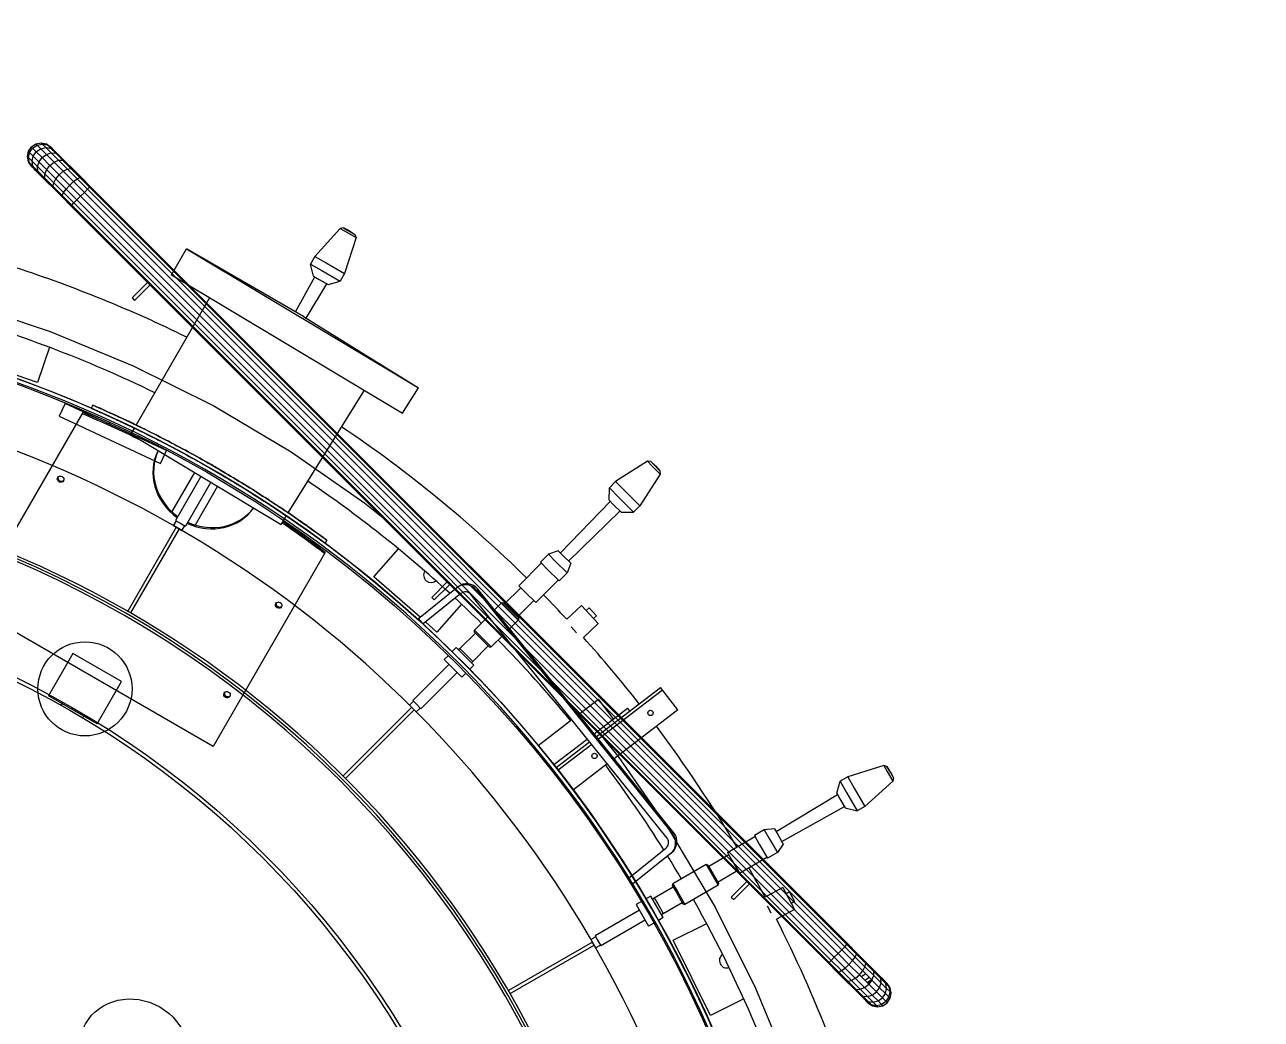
# Model space of a CAD drawing. Header units: metres. Extents: x 0 to 63075, y 0 to 44550.
# Drawn here: x 51500 to 51831.8, y 40502.8 to 40769.7 of the extents above; entities that cross this region are included whole.
import ezdxf

# ---------------------------------------------------------------- set-up
doc = ezdxf.new("R2010")
doc.units = ezdxf.units.M
doc.header["$LTSCALE"] = 75
for name, color, linetype in [('GSB', 7, 'Continuous'), ('ML6', 1, 'Continuous'), ('SDM', 7, 'Continuous'), ('SL1', 8, 'Continuous')]:
    doc.layers.add(name, color=color, linetype=linetype)
doc.styles.add('ROMANS', font='ROMANS.SHX')
doc.dimstyles.new('75___1-75', dxfattribs={"dimscale": 75, "dimtxt": 2.5, "dimasz": 2, "dimexe": 1.5, "dimexo": 1, "dimgap": 0.5, "dimtad": 1, "dimdec": 0, "dimzin": 12, "dimtxsty": 'ROMANS', "dimcen": 0, "dimclrd": 256, "dimclre": 256, "dimclrt": 3, "dimazin": 3, "dimtfac": 1, "dimtdec": 0, "dimtmove": 0, "dimatfit": 0, "dimfxl": 1, "dimlwd": -1, "dimlwe": -1, "dimarcsym": 0})

# ---------------------------------------------------------------- blocks, each defined once
blk = doc.blocks.new('A$C6bae614f')
at = {"layer": 'SL1'}
for p, q in [((357117.7, 46084.7), (357123, 46092.6)), ((357123, 46092.6), (357130.9, 46097.9)), ((357125.2, 46090.4), (357123, 46092.6)), ((357125.2, 46090.4), (357133.1, 46095.8)), ((357130.9, 46097.9), (357140.3, 46099.8)), ((357133.1, 46095.8), (357130.9, 46097.9)), ((357133.1, 46095.8), (357142.3, 46097.7)), ((357133.1, 46095.8), (357149.8, 46079)), ((357139.5, 46089.3), (357148.5, 46091.6)), ((357140.3, 46099.8), (357149.6, 46097.9)), ((357142.3, 46097.7), (357140.3, 46099.8)), ((357142.3, 46097.7), (357151.5, 46096)), ((357142.3, 46097.7), (357148.5, 46091.6)), ((357148.5, 46091.6), (357157.3, 46090.3)), ((357148.5, 46091.6), (357223.2, 46016.9)), ((357149.6, 46097.9), (357157.5, 46092.6)), ((357151.5, 46096), (357149.6, 46097.9)), ((357151.5, 46096), (357159.3, 46090.9)), ((357151.5, 46096), (357157.3, 46090.3)), ((357157.5, 46092.6), (357164.5, 46085.6)), ((357115.9, 46075.4), (357117.7, 46084.7)), ((357117.7, 46066), (357115.9, 46075.4)), ((357117.9, 46073.3), (357115.9, 46075.4)), ((357119.9, 46082.5), (357117.7, 46084.7)), ((357117.9, 46073.3), (357119.9, 46082.5)), ((357119.7, 46064.1), (357117.9, 46073.3)), ((357117.9, 46073.3), (357124.1, 46067.2)), ((357119.9, 46082.5), (357125.2, 46090.4)), ((357126.3, 46076.1), (357119.9, 46082.5)), ((357124.1, 46067.2), (357126.3, 46076.1)), ((357125.2, 46090.4), (357131.7, 46083.9)), ((357126.3, 46076.1), (357131.7, 46083.9)), ((357185.1, 46017.3), (357126.3, 46076.1)), ((357131.7, 46083.9), (357139.5, 46089.3)), ((357131.7, 46083.9), (357142.2, 46073.4)), ((357136.6, 46065.8), (357142.2, 46073.4)), ((357142.2, 46073.4), (357149.8, 46079)), ((357142.2, 46073.4), (357156.1, 46059.5)), ((357149.8, 46079), (357158.4, 46081.7)), ((357149.8, 46079), (357198.3, 46030.6)), ((357157.3, 46090.3), (357164.5, 46085.6)), ((357157.3, 46090.3), (357166.5, 46081.1)), ((357158.4, 46081.7), (357166.5, 46081.1)), ((357163.6, 46065.3), (357171.5, 46068.6)), ((357164.5, 46085.6), (357184.1, 46066)), ((357166.5, 46081.1), (357193.4, 46054.2)), ((357166.5, 46081.1), (357172.9, 46077.2)), ((357171.5, 46068.6), (357178.7, 46068.8)), ((357178.7, 46068.8), (357184.1, 46066)), ((357123, 46058.1), (357117.7, 46066)), ((357119.7, 46064.1), (357117.7, 46066)), ((357124.8, 46056.4), (357119.7, 46064.1)), ((357119.7, 46064.1), (357125.4, 46058.4)), ((357123, 46058.1), (357124.8, 46056.4)), ((357124.1, 46067.2), (357147.1, 46044.2)), ((357125.4, 46058.4), (357124.1, 46067.2)), ((357124.8, 46056.4), (357130, 46051.1)), ((357130, 46051.1), (357125.4, 46058.4)), ((357125.4, 46058.4), (357134.6, 46049.2)), ((357130, 46051.1), (357149.6, 46031.5)), ((357134, 46057.3), (357136.6, 46065.8)), ((357134.6, 46049.2), (357134, 46057.3)), ((357134.6, 46049.2), (357146.8, 46036.9)), ((357138.4, 46042.7), (357134.6, 46049.2)), ((357147.1, 46044.2), (357150.4, 46052.1)), ((357150.4, 46052.1), (357156.1, 46059.5)), ((357156.1, 46059.5), (357163.6, 46065.3)), ((357156.1, 46059.5), (357172.8, 46042.8)), ((357172.8, 46042.8), (357180, 46048.9)), ((357180, 46048.9), (357187.2, 46052.8)), ((357184.1, 46066), (357197.6, 46052.6)), ((357187.2, 46052.8), (357193.4, 46054.2)), ((357193.4, 46054.2), (357197.6, 46052.6)), ((357193.4, 46054.2), (357226.9, 46020.6)), ((357197.6, 46052.6), (357212.5, 46037.7)), ((357146.8, 46036.9), (357147.1, 46044.2)), ((357146.8, 46036.9), (357177.8, 46005.9)), ((357149.6, 46031.5), (357146.8, 46036.9)), ((357147.1, 46044.2), (357198.8, 45992.5)), ((357149.6, 46031.5), (357163, 46018.1)), ((357161.5, 46022.3), (357162.8, 46028.4)), ((357162.8, 46028.4), (357166.8, 46035.7)), ((357166.8, 46035.7), (357172.8, 46042.8)), ((357172.8, 46042.8), (357211, 46004.7)), ((357185.1, 46017.3), (357191.4, 46024.2)), ((357191.4, 46024.2), (357198.3, 46030.6)), ((357198.3, 46030.6), (357204.7, 46035.3)), ((357198.3, 46030.6), (357217.6, 46011.3)), ((357204.7, 46035.3), (357209.7, 46037.8)), ((357209.7, 46037.8), (357212.5, 46037.7)), ((357212.5, 46037.7), (357228.2, 46021.9)), ((357163, 46018.1), (357161.5, 46022.3)), ((357163, 46018.1), (357178, 46003.2)), ((357177.8, 46005.9), (357180.3, 46010.9)), ((357178, 46003.2), (357177.8, 46005.9)), ((357177.8, 46005.9), (357195, 45988.7)), ((357178, 46003.2), (357193.7, 45987.4)), ((357180.3, 46010.9), (357185.1, 46017.3)), ((357185.1, 46017.3), (357204.4, 45998.1)), ((357204.4, 45998.1), (357211, 46004.7)), ((357211, 46004.7), (357217.6, 46011.3)), ((357211, 46004.7), (358564.3, 44651.2)), ((357217.6, 46011.3), (357223.2, 46016.9)), ((357217.6, 46011.3), (358570.9, 44657.8)), ((357223.2, 46016.9), (357226.9, 46020.6)), ((357223.2, 46016.9), (358576.5, 44663.4)), ((357226.9, 46020.6), (357228.2, 46021.9)), ((357226.9, 46020.6), (358580.3, 44667.2)), ((357228.2, 46021.9), (358581.6, 44668.5)), ((357193.7, 45987.4), (357195, 45988.7)), ((358547.1, 44634), (357193.7, 45987.4)), ((357195, 45988.7), (357198.8, 45992.5)), ((357195, 45988.7), (358548.4, 44635.3)), ((357198.8, 45992.5), (357204.4, 45998.1)), ((357198.8, 45992.5), (358552.1, 44639)), ((357204.4, 45998.1), (358557.7, 44644.6)), ((357674.8, 45946.7), (357629.6, 45896.7)), ((357680.8, 45947.9), (357674.8, 45946.7)), ((357674.8, 45946.7), (357685.5, 45940.5)), ((357680.8, 45947.9), (357688.5, 45943.4)), ((357691.1, 45942.3), (357680.8, 45947.9)), ((357685.5, 45940.5), (357703.1, 45930.4)), ((357688.5, 45943.4), (357701.1, 45936.1)), ((357691.1, 45942.3), (357701.1, 45936.1)), ((357701.1, 45936.1), (357703.1, 45930.4)), ((357703.1, 45930.4), (357682.4, 45866.2)), ((357373.5, 45864.1), (357400.2, 45910.4)), ((357400.2, 45910.4), (357814.4, 45662.1)), ((357609.3, 45789.6), (357400.2, 45910.4)), ((357629.6, 45896.7), (357621.6, 45883)), ((357629.6, 45896.7), (357649.6, 45885.2)), ((357621.6, 45883), (357641.7, 45871.5)), ((357627, 45861.5), (357621.6, 45883)), ((357641.7, 45871.5), (357674.5, 45852.5)), ((357649.6, 45885.2), (357682.4, 45866.2)), ((357330.7, 45850.5), (357303, 45822.8)), ((357373.5, 45864.1), (357786.2, 45616.8)), ((357594.9, 45797.9), (357629.4, 45860.1)), ((357614.1, 45786.6), (357650.8, 45847.8)), ((357627, 45861.5), (357636.9, 45855.8)), ((357636.9, 45855.8), (357653.2, 45846.4)), ((357653.2, 45846.4), (357674.5, 45852.5)), ((357682.4, 45866.2), (357674.5, 45852.5)), ((357307.5, 45818.3), (357335.1, 45846)), ((357004.3, 45813.7), (357156.7, 45762.9)), ((357303, 45822.8), (357307.5, 45818.3)), ((357310.2, 45595.5), (357441.7, 45823.3)), ((357609.3, 45789.6), (357814.4, 45662.1)), ((357156.7, 45762.9), (357305.1, 45701.5)), ((357134.1, 45671.3), (356992.1, 45719.6)), ((357155.5, 45734.4), (357134.1, 45671.3)), ((357305.1, 45701.5), (357448.7, 45629.6)), ((357581.8, 45438.6), (357718, 45657.6)), ((357786.2, 45616.8), (357814.4, 45662.1)), ((357183.1, 45634.3), (357172.4, 45611.3)), ((357364.4, 45549.8), (357183.1, 45634.3)), ((357232.8, 45631.1), (357229.5, 45625.7)), ((357448.7, 45629.6), (357586.9, 45547.6)), ((357014.9, 45271.2), (357215.2, 45618)), ((357172.4, 45611.3), (357353.6, 45526.7)), ((357262.8, 45600.4), (357261.3, 45597.9)), ((357300.6, 45579), (357307, 45590.1)), ((357300.6, 45579), (357569.1, 45418.1)), ((357353.6, 45526.7), (357364.4, 45549.8)), ((357586.9, 45547.6), (357718.8, 45456)), ((358223.6, 45531), (358166.9, 45494.4)), ((358223.6, 45531), (358232.3, 45522.3)), ((358229.6, 45530.6), (358223.6, 45531)), ((358229.6, 45530.6), (358235.9, 45524.3)), ((358238.1, 45522.5), (358229.6, 45530.6)), ((358232.3, 45522.3), (358246.6, 45507.9)), ((358235.9, 45524.3), (358246.2, 45514)), ((358238.1, 45522.5), (358246.2, 45514)), ((357414.2, 45510.9), (357373.8, 45441)), ((357426, 45503.8), (357380.5, 45425.1)), ((358166.9, 45494.4), (358155.7, 45483.3)), ((358166.9, 45494.4), (358183.3, 45478.1)), ((358246.6, 45507.9), (358210.1, 45451.3)), ((358246.2, 45514), (358246.6, 45507.9)), ((357443.7, 45493.2), (357398.4, 45414.7)), ((357455.6, 45486.1), (357415.6, 45416.8)), ((358155.3, 45461), (358155.7, 45483.3)), ((358155.7, 45483.3), (358172.1, 45466.9)), ((358183.3, 45478.1), (358210.1, 45451.3)), ((357718.8, 45456), (357751.3, 45429.8)), ((358068.2, 45367), (358157.3, 45459.1)), ((358155.3, 45461), (358163.4, 45453)), ((358163.4, 45453), (358176.7, 45439.7)), ((358172.1, 45466.9), (358198.9, 45440)), ((358210.1, 45451.3), (358198.9, 45440)), ((357569.1, 45418.1), (357578.5, 45433.3)), ((358082.6, 45352.5), (358174.7, 45441.7)), ((358176.7, 45439.7), (358198.9, 45440)), ((357381.9, 45413.1), (357295.1, 45262.9)), ((357300.6, 45259.7), (357387.4, 45409.9)), ((357377.2, 45415.5), (357382.1, 45424.2)), ((357377.2, 45415.5), (357382.7, 45412.3)), ((357380.5, 45425.1), (357387.3, 45421.2)), ((357382.7, 45412.3), (357391.8, 45407)), ((357387.3, 45421.2), (357398.4, 45414.7)), ((357391.8, 45407), (357396.9, 45415.6)), ((357607.7, 45397.9), (357609.2, 45400.4)), ((357651.1, 45389.6), (357647.8, 45384.2)), ((357648.2, 45367.9), (357447.9, 45021.2)), ((357734.9, 45324.5), (357778.8, 45374.5)), ((358047, 45364.6), (358032.6, 45350.3)), ((358064.2, 45371), (358047, 45364.6)), ((358047, 45364.6), (358059.6, 45352)), ((358064.2, 45371), (358072.7, 45362.5)), ((358072.7, 45362.5), (358086.6, 45348.6)), ((357993.9, 45308.5), (358034.1, 45348.8)), ((358032.6, 45350.3), (358045.2, 45337.7)), ((358059.6, 45352), (358080.3, 45331.4)), ((358086.6, 45348.6), (358080.3, 45331.4)), ((357817.4, 45252.1), (357734.9, 45324.5)), ((358024.1, 45278.3), (358064.5, 45318.4)), ((358045.2, 45337.7), (358065.9, 45317)), ((358080.3, 45331.4), (358065.9, 45317)), ((357814.9, 45250), (357882.6, 45304.5)), ((357865.9, 45315.2), (357838.3, 45287.5)), ((357842.8, 45283), (357870.4, 45310.7)), ((357882.6, 45304.5), (357884.8, 45306.3)), ((357918.3, 45300.6), (358268.6, 44865.3)), ((358270.8, 44867.1), (357920.5, 45302.4)), ((357997.6, 45304.9), (357968.6, 45275.9)), ((357993.9, 45308.5), (358005.4, 45297.1)), ((358005.4, 45297.1), (358024.1, 45278.3)), ((357890.5, 45294.6), (357822.9, 45240.1)), ((357838.3, 45287.5), (357842.8, 45283)), ((357891.6, 45275.6), (357847.7, 45225.5)), ((358258.8, 44857.3), (357908.4, 45292.7)), ((357963.2, 45277.8), (357950.5, 45265.1)), ((357963.2, 45277.8), (357974.6, 45266.3)), ((357967, 45277.5), (357963.2, 45277.8)), ((357967, 45277.5), (357976.9, 45267.6)), ((358020.5, 45281.9), (357991.5, 45252.9)), ((358106, 45273.2), (358079.7, 45248.7)), ((358106, 45273.2), (358136, 45241)), ((357447.9, 45021.2), (357014.9, 45271.2)), ((357939.5, 45254), (357914.6, 45229.2)), ((357974.6, 45266.3), (357993.4, 45247.6)), ((357976.9, 45267.6), (357993.1, 45251.3)), ((357993.1, 45251.3), (357993.4, 45247.6)), ((358119.5, 45269), (358114.4, 45264.2)), ((358119.5, 45269), (358132.7, 45254.8)), ((358126.1, 45261.9), (358119.5, 45269)), ((358126.1, 45261.9), (358132.7, 45254.8)), ((358132.7, 45254.8), (358127.6, 45250.1)), ((357822.9, 45240.1), (357814.9, 45250)), ((357847.7, 45225.5), (357827.1, 45243.6)), ((357914.6, 45229.2), (357926, 45217.7)), ((357914.9, 45225.4), (357914.6, 45229.2)), ((357993.4, 45247.6), (357977.4, 45231.6)), ((358087.2, 45234.7), (358097, 45224.3)), ((358136, 45241), (358109.4, 45216.2)), ((357888.8, 45196.1), (357916.5, 45223.8)), ((357914.9, 45225.4), (357924.8, 45215.5)), ((357924.8, 45215.5), (357941, 45199.3)), ((357926, 45217.7), (357944.8, 45199)), ((357966.4, 45220.6), (357944.8, 45199)), ((357197.3, 45187.1), (357153.7, 45111.5)), ((357283.9, 45137.1), (357197.3, 45187.1)), ((357882, 45197.9), (357874.9, 45190.7)), ((357913.5, 45166.4), (357882, 45197.9)), ((357886.4, 45193.4), (357888.8, 45196.1)), ((357888.8, 45196.1), (357897.4, 45187.4)), ((357897.4, 45187.4), (357911.7, 45173.1)), ((357911.7, 45173.1), (357939.4, 45200.9)), ((357941, 45199.3), (357944.8, 45199)), ((357868.9, 45167.9), (357804.3, 45103.3)), ((357868.1, 45184), (357860.4, 45176.3)), ((357860.4, 45176.3), (357891.9, 45144.8)), ((357913.5, 45166.4), (357906.3, 45159.2)), ((357909.1, 45170.8), (357911.7, 45173.1)), ((357883.5, 45153.3), (357818.9, 45088.7)), ((357899.6, 45152.5), (357891.9, 45144.8)), ((357240.3, 45061.5), (357283.9, 45137.1)), ((358132.5, 45038.9), (358247.1, 45126.8)), ((358250.9, 45121.8), (358136.5, 45034)), ((358278, 45086.5), (358247.1, 45126.8)), ((357240.3, 45061.5), (357153.7, 45111.5)), ((357179, 45100.4), (357175.8, 45094.9)), ((357798.5, 45094.9), (357805.5, 45102)), ((357804.3, 45103.3), (357809.8, 45097.8)), ((357809.8, 45097.8), (357818.9, 45088.7)), ((358100.7, 45078.5), (358136.3, 45105.9)), ((358163.4, 45070.6), (358136.3, 45105.9)), ((357214.8, 45072.4), (357218, 45077.9)), ((357802.5, 45091.4), (357679.8, 44968.7)), ((357684.3, 44964.2), (357807, 45086.9)), ((357798.5, 45094.9), (357803.1, 45090.4)), ((357803.1, 45090.4), (357810.5, 45082.9)), ((357810.5, 45082.9), (357817.6, 45089.9)), ((358128.5, 45043.9), (358188.3, 45089.7)), ((358278, 45086.5), (358164.4, 44999.3)), ((358192.2, 45084.7), (358188.3, 45089.7)), ((358028.6, 45023.2), (358088.4, 45069.1)), ((358056.6, 44988.7), (358116.2, 45034.4)), ((358145.5, 45035.6), (358171.6, 45003.1)), ((358060.5, 44983.7), (358120.2, 45029.5)), ((358124.2, 45024.5), (358064.5, 44978.7)), ((358152.1, 44989.9), (358091.6, 44943.5)), ((358171.6, 45003.1), (358263.2, 44871.2)), ((358646, 44987.4), (358581.8, 44966.8)), ((358646, 44987.4), (358652.2, 44976.7)), ((358651.7, 44985.4), (358646, 44987.4)), ((358060.6, 44983.8), (358091.6, 44943.5)), ((358581.8, 44966.8), (358568.1, 44958.9)), ((358581.8, 44966.8), (358593.4, 44946.7)), ((358651.7, 44985.4), (358656.2, 44977.7)), ((358657.9, 44975.4), (358651.7, 44985.4)), ((358652.2, 44976.7), (358662.3, 44959.2)), ((358656.2, 44977.7), (358663.5, 44965.1)), ((358657.9, 44975.4), (358663.5, 44965.1)), ((358663.5, 44965.1), (358662.3, 44959.2)), ((358562, 44937.5), (358568.1, 44958.9)), ((358568.1, 44958.9), (358579.7, 44938.8)), ((358593.4, 44946.7), (358612.3, 44913.9)), ((358662.3, 44959.2), (358612.3, 44913.9)), ((358453.5, 44869.2), (358563.4, 44935.1)), ((358562, 44937.5), (358567.7, 44927.6)), ((358567.7, 44927.6), (358577.1, 44911.4)), ((358579.7, 44938.8), (358598.6, 44906)), ((358463.7, 44851.5), (358575.7, 44913.8)), ((358577.1, 44911.4), (358598.6, 44906)), ((358612.3, 44913.9), (358598.6, 44906)), ((358263.2, 44871.2), (358345.2, 44733.1)), ((358366.6, 44831.9), (358415.8, 44860.5)), ((358432.4, 44872.4), (358414.8, 44862.3)), ((358414.8, 44862.3), (358423.7, 44846.8)), ((358450.7, 44874.1), (358432.4, 44872.4)), ((358432.4, 44872.4), (358441.3, 44857)), ((358441.3, 44857), (358455.9, 44831.7)), ((358450.7, 44874.1), (358456.7, 44863.7)), ((358456.7, 44863.7), (358466.5, 44846.7)), ((358189.1, 44785), (358256.8, 44839.5)), ((358267, 44831.4), (358197.1, 44775.1)), ((358366.6, 44831.9), (358375.3, 44816.8)), ((358423.7, 44846.8), (358438.3, 44821.5)), ((358455.9, 44831.7), (358438.3, 44821.5)), ((358466.5, 44846.7), (358455.9, 44831.7)), ((358329, 44810.2), (358269.4, 44775.8)), ((358329, 44810.2), (358337, 44796.2)), ((358332.5, 44809), (358329, 44810.2)), ((358369.2, 44827.5), (358333.7, 44807)), ((358374.7, 44817.9), (358388, 44795)), ((358388, 44795), (358437.3, 44823.3)), ((358332.5, 44809), (358339.5, 44796.8)), ((358337, 44796.2), (358350.3, 44773.2)), ((358339.5, 44796.8), (358351, 44776.9)), ((358385.4, 44799.4), (358349.9, 44778.9)), ((358197.1, 44775.1), (358189.1, 44785)), ((358235.9, 44750.6), (358269.9, 44770.2)), ((358268.7, 44772.1), (358269.4, 44775.8)), ((358268.7, 44772.1), (358275.7, 44760)), ((358269.4, 44775.8), (358277.5, 44761.8)), ((358350.3, 44773.2), (358290.8, 44738.9)), ((358351, 44776.9), (358350.3, 44773.2)), ((358401.2, 44779.9), (358373.5, 44752.2)), ((358378, 44747.8), (358405.7, 44775.4)), ((358465.7, 44768.9), (358434, 44752)), ((358465.7, 44768.9), (358486.4, 44730)), ((358212.9, 44744.2), (358203.5, 44738.8)), ((358229.9, 44754), (358221.1, 44749)), ((358252.1, 44715.5), (358229.9, 44754)), ((358233, 44748.6), (358235.9, 44750.6)), ((358235.9, 44750.6), (358242.1, 44739.9)), ((358275.7, 44760), (358287.2, 44740.1)), ((358277.5, 44761.8), (358290.8, 44738.9)), ((358373.5, 44752.2), (358378, 44747.8)), ((358477.7, 44761.3), (358471.5, 44758)), ((358477.7, 44761.3), (358486.7, 44744.2)), ((358482.3, 44752.7), (358477.7, 44761.3)), ((358486.7, 44744.2), (358480.6, 44740.9)), ((358482.3, 44752.7), (358486.7, 44744.2)), ((358209.4, 44728.5), (358130.3, 44682.8)), ((358203.5, 44738.8), (358225.7, 44700.2)), ((358242.1, 44739.9), (358252.1, 44722.5)), ((358249, 44720.9), (358252.1, 44722.5)), ((358252.1, 44722.5), (358286.1, 44742.1)), ((358287.2, 44740.1), (358290.8, 44738.9)), ((358345.2, 44733.1), (358417.1, 44589.4)), ((358437.6, 44736.5), (358444.3, 44723.9)), ((358486.4, 44730), (358454.3, 44712.9)), ((358219.7, 44710.6), (358140.7, 44664.9)), ((358235.1, 44705.7), (358225.7, 44700.2)), ((358252.1, 44715.5), (358243.4, 44710.4)), ((358270, 44675.2), (358329.7, 44704.6)), ((358122.6, 44676.2), (358131.2, 44681.3)), ((358130.3, 44682.8), (358134.2, 44676)), ((358125.5, 44671.8), (357975.3, 44585)), ((357978.4, 44579.5), (358128.7, 44666.3)), ((358122.6, 44676.2), (358125.8, 44670.6)), ((358125.8, 44670.6), (358131.1, 44661.5)), ((358131.1, 44661.5), (358139.8, 44666.4)), ((358134.2, 44676), (358140.7, 44664.9)), ((358336.3, 44540.6), (358270, 44675.2)), ((358564.3, 44651.2), (358570.9, 44657.8)), ((358570.9, 44657.8), (358576.5, 44663.4)), ((358590.2, 44638.5), (358570.9, 44657.8)), ((358576.5, 44663.4), (358580.3, 44667.2)), ((358595, 44645), (358576.5, 44663.4)), ((358580.3, 44667.2), (358581.6, 44668.5)), ((358597.5, 44650), (358580.3, 44667.2)), ((358597.3, 44652.7), (358581.6, 44668.5)), ((358547.1, 44634), (358548.4, 44635.3)), ((358547.1, 44634), (358562.8, 44618.2)), ((358548.4, 44635.3), (358552.1, 44639)), ((358565.6, 44618.1), (358548.4, 44635.3)), ((358552.1, 44639), (358557.7, 44644.6)), ((358570.6, 44620.6), (358552.1, 44639)), ((358557.7, 44644.6), (358564.3, 44651.2)), ((358577, 44625.3), (358557.7, 44644.6)), ((358583.9, 44631.7), (358564.3, 44651.2)), ((358583.9, 44631.7), (358590.2, 44638.5)), ((358590.2, 44638.5), (358595, 44645)), ((358590.2, 44638.5), (358608.5, 44620.2)), ((358595, 44645), (358597.5, 44650)), ((358595, 44645), (358612.5, 44627.5)), ((358597.5, 44650), (358597.3, 44652.7)), ((358597.3, 44652.7), (358612.3, 44637.8)), ((358597.5, 44650), (358613.8, 44633.6)), ((358613.8, 44633.6), (358612.3, 44637.8)), ((358612.3, 44637.8), (358636.9, 44613.2)), ((358612.5, 44627.5), (358613.8, 44633.6)), ((358613.8, 44633.6), (358640.7, 44606.7)), ((358562.8, 44618.2), (358565.6, 44618.1)), ((358562.8, 44618.2), (358577.8, 44603.3)), ((358565.6, 44618.1), (358570.6, 44620.6)), ((358565.6, 44618.1), (358581.9, 44601.7)), ((358570.6, 44620.6), (358577, 44625.3)), ((358570.6, 44620.6), (358633, 44558.2)), ((358577, 44625.3), (358583.9, 44631.7)), ((358611.8, 44590.6), (358577, 44625.3)), ((358583.9, 44631.7), (358602.5, 44613.1)), ((358595.3, 44607), (358602.5, 44613.1)), ((358602.5, 44613.1), (358608.5, 44620.2)), ((358602.5, 44613.1), (358650.1, 44565.5)), ((358613.8, 44615), (358606.1, 44609.4)), ((358608.5, 44620.2), (358612.5, 44627.5)), ((358608.5, 44620.2), (358638.7, 44590.1)), ((358612.5, 44627.5), (358628.2, 44611.7)), ((358625, 44603.8), (358628.2, 44611.7)), ((358628.5, 44619), (358625.7, 44624.4)), ((358628.2, 44611.7), (358628.5, 44619)), ((358628.2, 44611.7), (358651.2, 44588.7)), ((358636.9, 44613.2), (358645.3, 44604.8)), ((358640.7, 44606.7), (358636.9, 44613.2)), ((358417.1, 44589.4), (358478.5, 44441.1)), ((358577.8, 44603.3), (358581.9, 44601.7)), ((358577.8, 44603.3), (358591.2, 44589.9)), ((358581.9, 44601.7), (358588.1, 44603.1)), ((358581.9, 44601.7), (358608.8, 44574.8)), ((358588.1, 44603.1), (358595.3, 44607)), ((358591.2, 44589.9), (358596.6, 44587.1)), ((358591.2, 44589.9), (358610.8, 44570.3)), ((358603.8, 44587.3), (358611.8, 44590.6)), ((358611.8, 44590.6), (358619.2, 44596.4)), ((358625.5, 44576.9), (358611.8, 44590.6)), ((358620.3, 44608.5), (358612.5, 44603.1)), ((358624.3, 44604.4), (358616.4, 44599.1)), ((358622.9, 44601.2), (358617.8, 44597.8)), ((358618.1, 44597.5), (358619.5, 44598.9)), ((358625, 44603.8), (358619.2, 44596.4)), ((358633.1, 44582.5), (358638.7, 44590.1)), ((358638.7, 44590.1), (358641.4, 44598.6)), ((358638.7, 44590.1), (358649, 44579.8)), ((358640.7, 44606.7), (358655.6, 44591.8)), ((358641.4, 44598.6), (358640.7, 44606.7)), ((358645.3, 44604.8), (358650.5, 44599.5)), ((358649.9, 44597.5), (358645.3, 44604.8)), ((358649, 44579.8), (358651.2, 44588.7)), ((358651.2, 44588.7), (358649.9, 44597.5)), ((358655.6, 44591.8), (358650.5, 44599.5)), ((358650.5, 44599.5), (358652.3, 44597.8)), ((358651.2, 44588.7), (358657.4, 44582.6)), ((358657.6, 44589.8), (358652.3, 44597.8)), ((358657.4, 44582.6), (358655.6, 44591.8)), ((358655.6, 44591.8), (358657.6, 44589.8)), ((358659.4, 44580.5), (358657.6, 44589.8)), ((358396, 44570.1), (358336.3, 44540.6)), ((358596.6, 44587.1), (358603.8, 44587.3)), ((358602.4, 44578.7), (358608.8, 44574.8)), ((358608.8, 44574.8), (358623.8, 44559.9)), ((358608.8, 44574.8), (358617, 44574.2)), ((358610.8, 44570.3), (358616, 44565)), ((358610.8, 44570.3), (358618, 44565.6)), ((358617, 44574.2), (358625.5, 44576.9)), ((358625.5, 44576.9), (358633.1, 44582.5)), ((358635.8, 44566.6), (358625.5, 44576.9)), ((358626.8, 44564.3), (358635.8, 44566.6)), ((358635.8, 44566.6), (358643.6, 44572)), ((358642.2, 44560.1), (358635.8, 44566.6)), ((358643.6, 44572), (358649, 44579.8)), ((358649, 44579.8), (358657.6, 44571.2)), ((358650.1, 44565.5), (358655.4, 44573.3)), ((358652.3, 44563.3), (358657.6, 44571.2)), ((358655.4, 44573.3), (358657.4, 44582.6)), ((358657.4, 44582.6), (358659.4, 44580.5)), ((358657.6, 44571.2), (358659.4, 44580.5)), ((358616, 44565), (358623.8, 44559.9)), ((358616, 44565), (358617.8, 44563.3)), ((358617.8, 44563.3), (358625.7, 44558)), ((358618, 44565.6), (358626.8, 44564.3)), ((358623.8, 44559.9), (358633, 44558.2)), ((358623.8, 44559.9), (358625.7, 44558)), ((358625.7, 44558), (358635, 44556.1)), ((358633, 44558.2), (358642.2, 44560.1)), ((358633, 44558.2), (358635, 44556.1)), ((358635, 44556.1), (358644.4, 44558)), ((358650.1, 44565.5), (358642.2, 44560.1)), ((358642.2, 44560.1), (358644.4, 44558)), ((358644.4, 44558), (358652.3, 44563.3)), ((358650.1, 44565.5), (358652.3, 44563.3))]:
    blk.add_line(p, q, dxfattribs=at)
for centre, radius in [((356370.3, 43654.8), 2150), ((356370.3, 43654.8), 2140.5), ((356370.3, 43654.8), 1656.3), ((356370.3, 43654.8), 1650), ((357218.7, 45124.1), 84.1), ((358229.3, 45081.2), 4.76), ((358129.1, 45004.3), 4.76)]:
    blk.add_circle(centre, radius, dxfattribs=at)
for centre, radius, start, end in [((356370.3, 43654.8), 2337.1, 63.8378, 71.9194), ((356370.3, 43654.8), 2150, 350.9962, 178.8135), ((356370.3, 43654.8), 2222.8, 64.0356, 74.448), ((356370.3, 43654.8), 2143.5, 16.3021, 75.1114), ((356370.3, 43654.8), 2028.5, 17.2423, 72.4721), ((356370.3, 43654.8), 2337.1, 45.5228, 55.9961), ((356370.3, 43654.8), 1855, 312.7636, 227.9089), ((356370.3, 43654.8), 1850, 0.0718, 89.9244), ((356370.3, 43654.8), 1845.2, 0.072, 89.9242), ((356370.3, 43654.8), 2222.8, 47.5478, 55.8863), ((356539.1, 43883.5), 1865.8, 53.5425, 53.7621), ((356540.4, 43885.4), 1869.8, 53.5586, 53.7763), ((357837.4, 45327.6), 13.5, 148.0817, 309.4146), ((356370.3, 43654.8), 2222.8, 45.5483, 47.2168), ((356370.3, 43654.8), 2337.1, 42.9981, 44.4735), ((356370.3, 43654.8), 2222.8, 39.4626, 44.448), ((356370.3, 43654.8), 2337.1, 38.1208, 41.9194), ((356370.3, 43654.8), 2337.1, 30.5228, 36.8754), ((356370.3, 43654.8), 2222.8, 32.1133, 36.8434), ((356370.3, 43654.8), 2222.8, 30.5483, 31.7835), ((356370.3, 43654.8), 2337.1, 27.9981, 29.4735), ((356370.3, 43654.8), 2222.8, 15.5483, 29.448), ((356370.3, 43654.8), 2337.1, 15.5228, 26.9194), ((358365.9, 44638.9), 13.5, 125.5807, 286.9156)]:
    blk.add_arc(centre, radius, start, end, dxfattribs=at)
for centre, major_axis, ratio, start_param, end_param in [((356585.4, 44027.3), (1598.8, -923.1), 0.92388, 1.644656, 1.706628), ((356586.6, 44029.4), (1598.8, -923.1), 0.92388, 1.655671, 1.706628), ((357438.3, 45504.5), (-86.6, 50), 0.92388, 0.05679, 1.467298), ((357439.5, 45506.6), (-86.6, 50), 0.92388, 0.083191, 1.467302), ((357176.4, 45500.8), (-5.2, 3), 0.92388, 0.220982, 1.178097), ((357176.4, 45500.8), (5.2, -3), 0.92388, 4.31969, 6.062203), ((357438.3, 45504.5), (86.6, -50), 0.92388, 4.815902, 6.191089), ((357439.5, 45506.6), (86.6, -50), 0.92388, 4.815898, 6.164689), ((356585.4, 44027.3), (1598.8, -923.1), 0.92388, 1.434965, 1.485909), ((356586.6, 44029.4), (1598.8, -923.1), 0.92388, 1.434965, 1.485866), ((357898.5, 45284.7), (-15.9, 19.8), 0.999901, 4.712389, 6.283185), ((357900.7, 45286.5), (-15.9, 19.8), 0.999901, 4.712389, 6.283185), ((357898.5, 45284.7), (-7.96, 9.89), 0.999901, 4.712389, 6.283185), ((357566.1, 45275.8), (-5.2, 3), 0.92388, 0.220982, 1.963495), ((357566.1, 45275.8), (5.2, -3), 0.92388, 5.105088, 6.062203), ((357473.7, 45115.8), (-5.2, 3), 0.92388, 0.220982, 1.963495), ((357473.7, 45115.8), (5.2, -3), 0.92388, 5.105088, 6.062203), ((358248.9, 44849.4), (7.96, -9.89), 0.999901, 0, 1.570796), ((358248.9, 44849.4), (15.9, -19.8), 0.999901, 0, 1.570796), ((358251.1, 44851.1), (15.9, -19.8), 0.999901, 0, 1.570796)]:
    blk.add_ellipse(centre, major_axis=major_axis, ratio=ratio, start_param=start_param, end_param=end_param, dxfattribs=at)
for centre, major_axis in [((357175.2, 45498.7), (5.2, -3)), ((357564.9, 45273.7), (5.2, -3)), ((357472.5, 45113.7), (5.2, -3)), ((357306.2, 44475.7), (86.6, -50))]:
    blk.add_ellipse(centre, major_axis=major_axis, ratio=0.92388, dxfattribs=at)
for points, knots in [([(357232.7, 45631.2), (357232.5, 45631.2), (357238.4, 45628.7), (357249.7, 45623.7), (357255.4, 45621.1), (357262.4, 45618), (357270.6, 45614.2), (357278.7, 45610.5), (357287.8, 45606.2), (357297.5, 45601.6), (357312.1, 45594.7), (357329.5, 45586.2), (357348.4, 45576.6), (357361, 45570.1), (357374.4, 45563.2), (357387.9, 45555.9), (357401.5, 45548.7), (357415.3, 45541.1), (357428.9, 45533.4), (357435.6, 45529.6), (357442.3, 45525.8), (357448.9, 45522), (357475.3, 45506.8), (357502.8, 45490.1), (357527.9, 45474.1), (357540.5, 45466.1), (357552.5, 45458.3), (357563.4, 45451), (357574.4, 45443.7), (357584.5, 45436.9), (357593.3, 45430.8), (357606.6, 45421.6), (357618.5, 45413.2), (357627.8, 45406.5), (357634, 45402.1), (357639, 45398.4), (357642.8, 45395.7), (357646.5, 45392.9), (357649, 45391.1), (357650.2, 45390.2), (357650.8, 45389.8), (357651.1, 45389.6), (357651.1, 45389.6)], [-728.380056, -728.380056, -728.380056, -728.380056, -637.295185, -637.295185, -637.295185, -591.759736, -591.759736, -591.759736, -546.224287, -546.224287, -546.224287, -477.905697, -477.905697, -477.905697, -432.359971, -432.359971, -432.359971, -386.814244, -386.814244, -386.814244, -364.041381, -364.041381, -364.041381, -273.034959, -273.034959, -273.034959, -227.531747, -227.531747, -227.531747, -182.028536, -182.028536, -182.028536, -113.767835, -113.767835, -113.767835, -68.260701, -68.260701, -68.260701, -22.753567, -22.753567, -22.753567, 0, 0, 0, 0]), ([(357651.1, 45389.6), (357651.3, 45389.4), (357646.2, 45393.2), (357636.2, 45400.5), (357631.2, 45404.1), (357624.9, 45408.6), (357617.7, 45413.8), (357610.4, 45418.9), (357602.1, 45424.7), (357593.3, 45430.8), (357580.1, 45439.9), (357564.1, 45450.7), (357546.3, 45462.3), (357534.4, 45470), (357521.8, 45478), (357508.7, 45486.2), (357495.6, 45494.3), (357482.2, 45502.4), (357468.8, 45510.4), (357462.1, 45514.3), (357455.5, 45518.2), (357448.9, 45522), (357422.6, 45537.3), (357394.2, 45552.8), (357367.8, 45566.6), (357354.6, 45573.5), (357341.9, 45579.9), (357330, 45585.8), (357318.2, 45591.7), (357307.3, 45597), (357297.5, 45601.6), (357282.9, 45608.6), (357269.7, 45614.7), (357259.2, 45619.4), (357252.3, 45622.5), (357246.5, 45625.1), (357242.3, 45627), (357238, 45628.9), (357235.2, 45630.1), (357233.8, 45630.7), (357233.1, 45631), (357232.8, 45631.1), (357232.7, 45631.2)], [0, 0, 0, 0, 91.014268, 91.014268, 91.014268, 136.521402, 136.521402, 136.521402, 182.028536, 182.028536, 182.028536, 250.283353, 250.283353, 250.283353, 295.786564, 295.786564, 295.786564, 341.289775, 341.289775, 341.289775, 364.041381, 364.041381, 364.041381, 455.132834, 455.132834, 455.132834, 500.67856, 500.67856, 500.67856, 546.224287, 546.224287, 546.224287, 614.527461, 614.527461, 614.527461, 660.06291, 660.06291, 660.06291, 705.598359, 705.598359, 705.598359, 728.352116, 728.352116, 728.352116, 728.352116]), ([(357239.5, 45628.2), (357242.2, 45627), (357245.6, 45625.5), (357249.7, 45623.7), (357255.4, 45621.1), (357262.4, 45618), (357270.5, 45614.2), (357278.6, 45610.5), (357287.8, 45606.2), (357297.5, 45601.6), (357301.5, 45599.7), (357305.8, 45597.7), (357310.2, 45595.5)], [786.208983, 786.208983, 786.208983, 786.208983, 819.412261, 819.412261, 819.412261, 864.935349, 864.935349, 864.935349, 910.458438, 910.458438, 910.458438, 929.338736, 929.338736, 929.338736, 929.338736]), ([(357310.2, 45595.5), (357305.8, 45597.7), (357301.5, 45599.7), (357297.5, 45601.6), (357282.9, 45608.6), (357269.7, 45614.7), (357259.2, 45619.4), (357252.3, 45622.5), (357246.5, 45625.1), (357242.3, 45627), (357241.3, 45627.4), (357240.4, 45627.8), (357239.6, 45628.2)], [-929.312451, -929.312451, -929.312451, -929.312451, -910.458438, -910.458438, -910.458438, -842.173805, -842.173805, -842.173805, -796.650716, -796.650716, -796.650716, -786.198449, -786.198449, -786.198449, -786.198449]), ([(357229.5, 45625.7), (357229.2, 45625.8), (357235.1, 45623.3), (357246.5, 45618.2), (357252.1, 45615.7), (357259.2, 45612.5), (357267.3, 45608.8), (357275.4, 45605.1), (357284.6, 45600.8), (357294.2, 45596.2), (357308.8, 45589.3), (357326.2, 45580.8), (357345.1, 45571.2), (357357.8, 45564.7), (357371.1, 45557.8), (357384.7, 45550.5), (357398.2, 45543.3), (357412.1, 45535.7), (357425.6, 45528), (357432.4, 45524.2), (357439.1, 45520.4), (357445.7, 45516.6), (357472, 45501.4), (357499.6, 45484.7), (357524.7, 45468.7), (357537.2, 45460.7), (357549.2, 45452.9), (357560.2, 45445.6), (357571.2, 45438.3), (357581.2, 45431.5), (357590.1, 45425.4), (357603.4, 45416.2), (357615.2, 45407.8), (357624.5, 45401.1), (357630.7, 45396.7), (357635.7, 45393), (357639.5, 45390.3), (357643.3, 45387.5), (357645.7, 45385.7), (357646.9, 45384.8), (357647.5, 45384.4), (357647.8, 45384.2), (357647.8, 45384.2)], [728.356272, 728.356272, 728.356272, 728.356272, 819.416942, 819.416942, 819.416942, 864.940294, 864.940294, 864.940294, 910.463645, 910.463645, 910.463645, 978.801475, 978.801475, 978.801475, 1024.360029, 1024.360029, 1024.360029, 1069.918582, 1069.918582, 1069.918582, 1092.697859, 1092.697859, 1092.697859, 1183.686016, 1183.686016, 1183.686016, 1229.180095, 1229.180095, 1229.180095, 1274.674174, 1274.674174, 1274.674174, 1342.949038, 1342.949038, 1342.949038, 1388.465614, 1388.465614, 1388.465614, 1433.98219, 1433.98219, 1433.98219, 1456.740478, 1456.740478, 1456.740478, 1456.740478]), ([(357236.3, 45622.7), (357233.5, 45624), (357231.6, 45624.8), (357230.6, 45625.2), (357230, 45625.5), (357229.7, 45625.6), (357229.5, 45625.7)], [670.725964, 670.725964, 670.725964, 670.725964, 705.608563, 705.608563, 705.608563, 724.286686, 724.286686, 724.286686, 724.286686]), ([(357236.2, 45622.8), (357238.9, 45621.6), (357242.3, 45620.1), (357246.5, 45618.2), (357252.1, 45615.7), (357259.2, 45612.5), (357267.3, 45608.8), (357275.4, 45605.1), (357284.6, 45600.8), (357294.2, 45596.2), (357298.3, 45594.3), (357302.6, 45592.2), (357307, 45590.1)], [-670.715338, -670.715338, -670.715338, -670.715338, -637.323536, -637.323536, -637.323536, -591.800184, -591.800184, -591.800184, -546.276832, -546.276832, -546.276832, -527.26364, -527.26364, -527.26364, -527.26364]), ([(357642.1, 45388.4), (357639.7, 45390.1), (357636.7, 45392.3), (357632.9, 45395.1), (357627.9, 45398.7), (357621.7, 45403.2), (357614.4, 45408.3), (357607.1, 45413.5), (357598.9, 45419.3), (357590, 45425.4), (357586.4, 45427.9), (357582.5, 45430.5), (357578.5, 45433.3)], [57.032025, 57.032025, 57.032025, 57.032025, 91.033152, 91.033152, 91.033152, 136.549728, 136.549728, 136.549728, 182.066304, 182.066304, 182.066304, 200.86403, 200.86403, 200.86403, 200.86403])]:
    blk.add_open_spline(points, degree=3, knots=knots, dxfattribs=at)
for points in [[(357229.5, 45625.7), (357229.5, 45625.7), (357229.5, 45625.7), (357229.5, 45625.7)], [(357651.1, 45389.6), (357651.2, 45389.5), (357649.3, 45390.9), (357645.4, 45393.8)]]:
    blk.add_open_spline(points, degree=3, dxfattribs=at)
blk = doc.blocks.new('zw$15D4')
at = {"layer": 'ML6', "xscale": 0.2502808837766805, "yscale": 0.2502808837766805, "zscale": 0.2502808837766805}
blk.add_blockref('A$C6bae614f', (-85544.74, -3177.34), dxfattribs=at)

msp = doc.modelspace()

# ---------------------------------------------------------------- block references
at = {"layer": 'GSB', "xscale": 0.6000000000000068, "yscale": 0.6000000000000068, "zscale": 0.6000000000000068}
msp.add_blockref('zw$15D4', (49200, 35721.63), dxfattribs=at)

# ---------------------------------------------------------------- leaders
at = {"layer": 'SDM'}
msp.add_leader([(51608.33, 37812.06), (59453.13, 42438.72), (62243.43, 42438.72)], dimstyle='75___1-75', override={"dimtad": 0}, dxfattribs=at)

doc.saveas('drawing.dxf')
